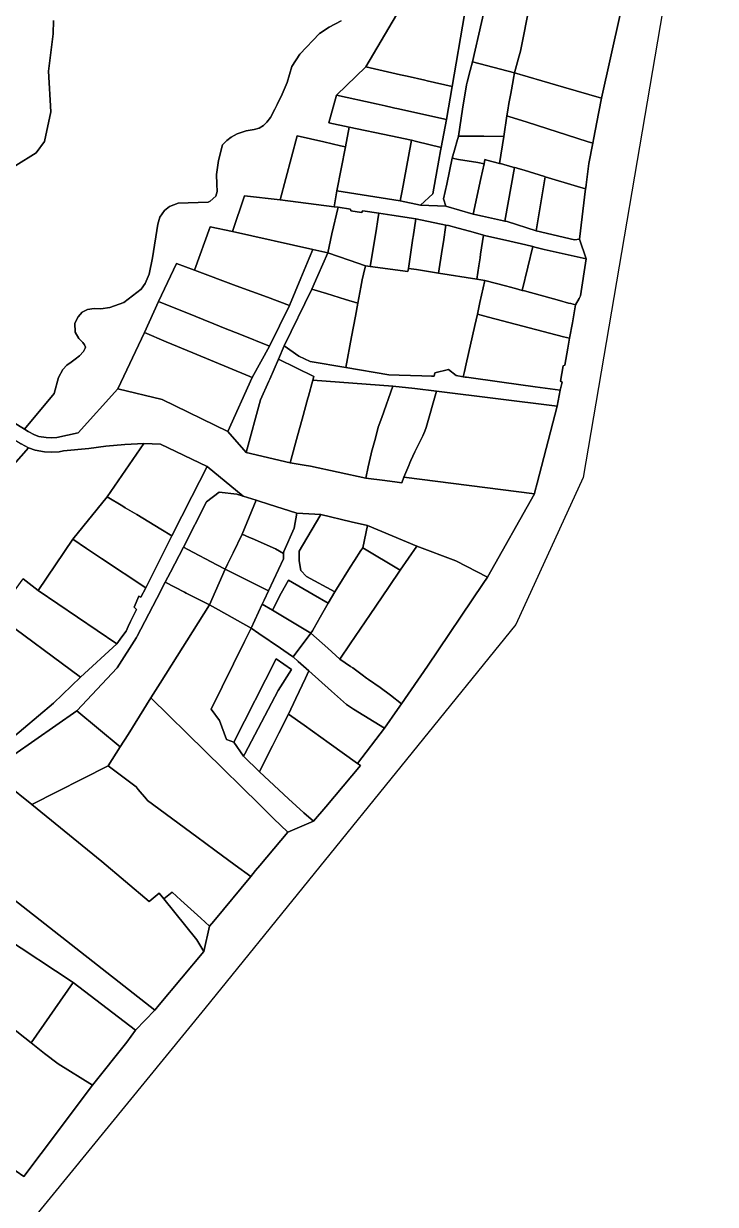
# Model space of a CAD drawing. Header units: inches. Extents: x 469561 to 471650, y 1000291 to 1003909.
# Drawn here: x 470915.9 to 471141.4, y 1002360.7 to 1002745.9 of the extents above; entities that cross this region are included whole.
import ezdxf

# ---------------------------------------------------------------- set-up
doc = ezdxf.new("R2010")
doc.units = ezdxf.units.IN
doc.header["$MEASUREMENT"] = 0
doc.layers.add('Gulele_10_08_New_Parcel', color=7, linetype='Continuous')

msp = doc.modelspace()

# ---------------------------------------------------------------- linework, layer by layer
at = {"layer": 'Gulele_10_08_New_Parcel'}
for points in [[(471081.2815, 1002964.1282), (471096.3129, 1002923.6488), (471134.4697, 1002873.3387), (471141.4073, 1002848.4728), (471128.3993, 1002774.7425), (471098.3364, 1002597.7896), (471076.3674, 1002549.7926), (470974.9051, 1002424.5955), (470645.0806, 1002020.6686)], [(471019.3766, 1002746.8027), (471015.4348, 1002744.7808), (471012.3846, 1002742.6643), (471005.9342, 1002735.9428), (471003.32, 1002731.8511), (471001.7522, 1002726.6554), (471000.1425, 1002722.8234), (470998.4913, 1002719.5499), (470997.7268, 1002717.9482), (470996.3242, 1002715.2582), (470995.1665, 1002713.7431), (470994.102, 1002712.6272), (470992.6794, 1002711.7727), (470990.9806, 1002711.3003), (470988.3738, 1002710.8833), (470985.5212, 1002709.9599), (470983.5707, 1002708.7913), (470982.121, 1002707.792), (470980.7431, 1002706.3251), (470979.3926, 1002701.2136), (470978.7226, 1002696.6681), (470978.8847, 1002693.5006), (470979.0135, 1002691.1518), (470978.4978, 1002689.595), (470976.7362, 1002687.9676), (470976.0766, 1002687.6857), (470966.2229, 1002687.3112), (470963.3929, 1002686.179), (470961.7527, 1002684.8836), (470960.233, 1002682.7482), (470959.6492, 1002680.4504), (470957.8431, 1002669.4382), (470956.8405, 1002664.1071), (470955.5283, 1002661.0863), (470954.1559, 1002659.229), (470948.576, 1002654.9121), (470943.9533, 1002653.2886), (470941.0569, 1002652.8766), (470938.8786, 1002652.9046), (470936.7413, 1002652.6072), (470934.9104, 1002651.7102), (470933.5951, 1002650.2437), (470932.5344, 1002648.1517), (470932.6911, 1002645.2246), (470933.9115, 1002643.1395), (470935.1676, 1002641.8566), (470935.6997, 1002641.1165), (470936.0293, 1002640.3676), (470935.9327, 1002640.0067), (470935.3818, 1002638.9165), (470934.0557, 1002637.4645), (470932.701, 1002636.4442), (470931.3125, 1002635.4306), (470929.9715, 1002634.4227), (470928.6766, 1002632.9945), (470927.2845, 1002630.4251), (470925.8176, 1002625.172), (470916.1711, 1002613.5819), (470898.8795, 1002624.1805)], [(470910.8793, 1002373.2793), (470915.9111, 1002369.7424), (470927.2152, 1002384.8016), (470929.0335, 1002387.224), (470938.3063, 1002399.5771), (470949.5565, 1002413.551), (470952.3649, 1002417.5359), (470958.6563, 1002424.0171), (470960.0293, 1002425.7793), (470974.576, 1002443.1846), (470976.4835, 1002451.4504), (470977.8375, 1002453.0877), (470989.892, 1002467.6642), (470991.458, 1002469.533), (470992.8742, 1002471.2229), (471001.9722, 1002482.0799), (471010.3987, 1002485.6463), (471014.3905, 1002490.4032), (471025.6794, 1002503.8559), (471024.6994, 1002504.5163), (471033.4993, 1002515.9793), (471037.8175, 1002522.1592), (471039.0893, 1002523.9793), (471047.5293, 1002536.2793), (471065.6893, 1002563.1793), (471067.0818, 1002565.3258), (471082.4021, 1002592.5079), (471082.5515, 1002593.0819), (471083.3067, 1002595.9832), (471089.8393, 1002621.0793), (471090.857, 1002626.2493), (471091.4126, 1002628.9583), (471090.9515, 1002629.21), (471091.8318, 1002634.2024), (471092.2929, 1002634.4122), (471093.3064, 1002640.0282), (471093.8842, 1002643.2296), (471094.802, 1002648.315), (471095.8465, 1002654.1026), (471096.9975, 1002656.2045), (471097.4697, 1002657.0667), (471099.272, 1002669.1491), (471097.0672, 1002675.562), (471099.0783, 1002691.9529), (471099.1209, 1002692.3002), (471099.2426, 1002693.2631), (471100.1293, 1002700.2793), (471101.4092, 1002706.8654), (471101.7518, 1002708.628), (471102.1893, 1002710.8793), (471103.4108, 1002717.1328), (471104.2793, 1002721.5793), (471110.354, 1002748.8497)], [(470925.5832, 1002746.9234), (470925.4691, 1002742.5837), (470923.9857, 1002730.3639), (470924.7844, 1002717.1163), (470922.6735, 1002707.409), (470919.9349, 1002703.7545), (470913.3167, 1002699.6432)], [(470913.3167, 1002699.6432), (470919.9349, 1002703.7545), (470922.6735, 1002707.409), (470924.7844, 1002717.1163), (470923.9857, 1002730.3639), (470925.4691, 1002742.5837), (470925.5832, 1002746.9234)], [(471037.4532, 1002748.7216), (471027.4193, 1002731.7977), (471017.8355, 1002722.5647), (471015.3633, 1002713.4736), (471021.9754, 1002712.0993), (471020.8589, 1002705.6664), (471019.2222, 1002706.0407), (471013.7651, 1002707.2885), (471005.0593, 1002709.2793), (470999.4595, 1002688.4215), (470987.8377, 1002689.7508), (470983.9477, 1002678.0808), (470976.6663, 1002679.5769), (470971.5794, 1002665.4132), (470965.6945, 1002667.6076), (470959.8096, 1002655.2393), (470955.2213, 1002645.0654), (470946.5436, 1002626.7125), (470933.6535, 1002612.4028), (470926.7151, 1002610.8491), (470924.7878, 1002610.7071), (470923.1912, 1002610.8243), (470920.8123, 1002611.2251), (470919.4129, 1002611.7631), (470917.3756, 1002612.8436), (470916.1711, 1002613.5819), (470925.8176, 1002625.172), (470927.2845, 1002630.4251), (470928.6766, 1002632.9945), (470929.9715, 1002634.4227), (470931.3125, 1002635.4306), (470932.701, 1002636.4442), (470934.0557, 1002637.4645), (470935.3818, 1002638.9165), (470935.9327, 1002640.0067), (470936.0293, 1002640.3676), (470935.6997, 1002641.1165), (470935.1676, 1002641.8566), (470933.9115, 1002643.1395), (470932.6911, 1002645.2246), (470932.5344, 1002648.1517), (470933.5951, 1002650.2437), (470934.9104, 1002651.7102), (470936.7413, 1002652.6072), (470938.8786, 1002652.9046), (470941.0569, 1002652.8766), (470943.9533, 1002653.2886), (470948.576, 1002654.9121), (470954.1559, 1002659.229), (470955.5283, 1002661.0863), (470956.8405, 1002664.1071), (470957.8431, 1002669.4382), (470959.6492, 1002680.4504), (470960.233, 1002682.7482), (470961.7527, 1002684.8836), (470963.3929, 1002686.179), (470966.2229, 1002687.3112), (470976.0766, 1002687.6857), (470976.7362, 1002687.9676), (470978.4978, 1002689.595), (470979.0135, 1002691.1518), (470978.8847, 1002693.5006), (470978.7226, 1002696.6681), (470979.3926, 1002701.2136), (470980.7431, 1002706.3251), (470982.121, 1002707.792), (470983.5707, 1002708.7913), (470985.5212, 1002709.9599), (470988.3738, 1002710.8833), (470990.9806, 1002711.3003), (470992.6794, 1002711.7727), (470994.102, 1002712.6272), (470995.1665, 1002713.7431), (470996.3242, 1002715.2582), (470997.7268, 1002717.9482), (470998.4913, 1002719.5499), (471000.1425, 1002722.8234), (471001.7522, 1002726.6554), (471003.32, 1002731.8511), (471005.9342, 1002735.9428), (471012.3846, 1002742.6643), (471015.4348, 1002744.7808), (471019.3766, 1002746.8027)], [(470898.8795, 1002624.1805), (470916.1711, 1002613.5819), (470917.3756, 1002612.8436), (470919.4129, 1002611.7631), (470920.8123, 1002611.2251), (470923.1912, 1002610.8243), (470924.7878, 1002610.7071), (470926.7151, 1002610.8491), (470933.6535, 1002612.4028), (470946.5436, 1002626.7125), (470961.0065, 1002623.2214), (470982.4515, 1002612.848), (470988.4259, 1002605.938), (471002.7493, 1002602.5793), (471007.3793, 1002601.8793), (471009.3921, 1002601.5323), (471027.453, 1002597.5471), (471033.6058, 1002596.7732), (471037.6382, 1002596.266), (471039.1277, 1002596.0786), (471039.8663, 1002597.9065), (471082.4021, 1002592.5079), (471067.0818, 1002565.3258), (471056.7626, 1002570.6697), (471044.0426, 1002575.4518), (471028.0163, 1002582.1866), (471022.6976, 1002583.3685), (471012.7674, 1002585.6942), (471004.946, 1002586.1713), (470995.6746, 1002589.112), (470992.3288, 1002590.1733), (470991.7257, 1002590.3646), (470987.409, 1002591.7337), (470975.6593, 1002601.3793), (470960.4452, 1002608.6887), (470955.0665, 1002608.9128), (470948.8641, 1002608.5437), (470942.6578, 1002608.035), (470937.1636, 1002607.3093), (470928.8468, 1002606.557), (470927.3989, 1002606.2325), (470924.7881, 1002606.0404), (470922.6327, 1002606.1984), (470919.5774, 1002606.7136), (470917.4802, 1002607.5199), (470915.0671, 1002608.8)], [(470910.264, 1002599.3153), (470917.4802, 1002607.5199), (470919.5774, 1002606.7136), (470922.6327, 1002606.1984), (470924.7881, 1002606.0404), (470927.3989, 1002606.2325), (470928.8468, 1002606.557), (470937.1636, 1002607.3093), (470942.6578, 1002608.035), (470948.8641, 1002608.5437), (470955.0665, 1002608.9128), (470943.0766, 1002591.5442), (470931.871, 1002577.6493), (470920.5534, 1002560.953), (470915.687, 1002564.7162)], [(470910.9166, 1002511.7606), (470925.5999, 1002524.1647), (470934.4483, 1002532.715), (470946.2141, 1002543.5844), (470947.9315, 1002545.8595), (470949.2765, 1002547.6413), (470949.9864, 1002549.1612), (470950.7595, 1002550.8164), (470952.6162, 1002554.7917), (470951.9389, 1002555.4877), (470953.3852, 1002559.0543), (470954.1189, 1002558.7186), (470955.6726, 1002561.8484), (470964.1914, 1002578.78), (470970.7493, 1002591.5793), (470975.6593, 1002601.3793), (470987.409, 1002591.7337), (470985.3687, 1002592.3809), (470979.6148, 1002592.9897), (470975.4855, 1002589.8429), (470967.9474, 1002575.079), (470963.7082, 1002566.8917), (470962.0079, 1002563.6079), (470959.2652, 1002558.3107), (470954.1153, 1002548.3646), (470952.8898, 1002545.9978), (470952.6162, 1002545.5688), (470946.3081, 1002535.6764), (470933.244, 1002521.6588), (470912.6597, 1002507.3033)]]:
    msp.add_lwpolyline(points, dxfattribs=at)
for points in [[(471045.2545, 1002686.6998), (471049.2793, 1002690.3793), (471051.2406, 1002701.3471), (471051.7738, 1002704.329), (471051.9775, 1002705.4683), (471053.7695, 1002714.6348), (471055.5405, 1002725.3953), (471059.6593, 1002748.8793), (471062.7243, 1002757.6299), (471063.2911, 1002759.2482), (471068.1217, 1002759.1522), (471062.266, 1002733.4464), (471061.4924, 1002730.5891), (471060.4652, 1002726.7948), (471060.2082, 1002725.9331), (471058.9748, 1002717.9875), (471057.6121, 1002709.2092), (471057.0939, 1002707.3447), (471056.5549, 1002705.4054), (471055.5946, 1002701.9502), (471053.8093, 1002693.5602), (471052.7731, 1002688.6716), (471053.5695, 1002686.3224)], [(471077.2333, 1002734.5655), (471075.8793, 1002729.7793), (471062.266, 1002733.4464), (471068.1217, 1002759.1522), (471075.3329, 1002759.009), (471081.9093, 1002757.5793), (471081.0034, 1002752.8427), (471080.8813, 1002752.2042), (471077.9056, 1002736.942)], [(471110.354, 1002748.8497), (471104.2793, 1002721.5793), (471091.9273, 1002725.1448), (471084.8793, 1002727.1793), (471075.8793, 1002729.7793), (471077.2333, 1002734.5655), (471077.9056, 1002736.942), (471080.8813, 1002752.2042), (471081.0034, 1002752.8427), (471081.9093, 1002757.5793), (471087.979, 1002755.7526), (471088.1853, 1002755.6905), (471089.2193, 1002755.3793), (471091.1893, 1002754.8793)], [(471027.4193, 1002731.7977), (471037.4532, 1002748.7216), (471039.8067, 1002754.1828), (471042.7742, 1002753.3901), (471043.9606, 1002753.0731), (471046.0165, 1002752.5239), (471050.2331, 1002751.3975), (471056.0401, 1002749.8461), (471059.6593, 1002748.8793), (471055.5405, 1002725.3953), (471047.4037, 1002727.2613), (471046.6835, 1002727.4202), (471040.8809, 1002728.7006), (471038.7093, 1002729.1798)], [(471017.8355, 1002722.5647), (471027.4193, 1002731.7977), (471038.7093, 1002729.1798), (471040.8809, 1002728.7006), (471046.6835, 1002727.4202), (471047.4037, 1002727.2613), (471055.5405, 1002725.3953), (471053.7695, 1002714.6348), (471052.1751, 1002714.9113), (471045.9647, 1002716.2954), (471037.5437, 1002718.1723), (471036.9449, 1002718.3057), (471036.0181, 1002718.5123), (471033.7112, 1002719.0264), (471030.8176, 1002719.6713)], [(471057.6121, 1002709.2092), (471058.9748, 1002717.9875), (471060.2082, 1002725.9331), (471060.4652, 1002726.7948), (471061.4924, 1002730.5891), (471062.266, 1002733.4464), (471075.8793, 1002729.7793), (471075.5785, 1002728.0897), (471075.4525, 1002727.3817), (471074.6884, 1002723.09), (471074.1117, 1002719.8509), (471073.7286, 1002717.6989), (471073.3924, 1002715.8103), (471072.3832, 1002709.1007), (471065.8687, 1002709.1486), (471062.711, 1002709.1717), (471062.0564, 1002709.1766), (471058.8996, 1002709.1997)], [(471073.3924, 1002715.8103), (471073.7286, 1002717.6989), (471074.1117, 1002719.8509), (471074.6884, 1002723.09), (471075.4525, 1002727.3817), (471075.5785, 1002728.0897), (471075.8793, 1002729.7793), (471084.8793, 1002727.1793), (471091.9273, 1002725.1448), (471104.2793, 1002721.5793), (471103.4108, 1002717.1328), (471102.1893, 1002710.8793), (471101.7518, 1002708.628), (471101.4092, 1002706.8654), (471099.6291, 1002707.4337), (471080.014, 1002713.6962), (471074.1042, 1002715.583)], [(471015.3633, 1002713.4736), (471017.8355, 1002722.5647), (471030.8176, 1002719.6713), (471033.7112, 1002719.0264), (471036.0181, 1002718.5123), (471036.9449, 1002718.3057), (471037.5437, 1002718.1723), (471045.9647, 1002716.2954), (471052.1751, 1002714.9113), (471053.7695, 1002714.6348), (471051.9775, 1002705.4683), (471043.9955, 1002707.4599), (471042.2793, 1002707.8793), (471035.561, 1002709.2756), (471021.9754, 1002712.0993)], [(471017.9986, 1002691.3355), (471020.8589, 1002705.6664), (471021.9754, 1002712.0993), (471035.561, 1002709.2756), (471042.2793, 1002707.8793), (471041.3021, 1002702.5361), (471039.2491, 1002691.3105), (471038.6656, 1002688.1199)], [(471071.0593, 1002700.2981), (471072.3832, 1002709.1007), (471073.3924, 1002715.8103), (471074.1042, 1002715.583), (471080.014, 1002713.6962), (471099.6291, 1002707.4337), (471101.4092, 1002706.8654), (471100.1293, 1002700.2793), (471099.2426, 1002693.2631), (471099.1209, 1002692.3002), (471099.0783, 1002691.9529), (471096.4367, 1002692.7413), (471085.966, 1002695.8662), (471085.6927, 1002695.9549), (471079.0534, 1002698.1101), (471077.1082, 1002698.6426), (471076.4252, 1002698.8295), (471075.9411, 1002698.962), (471075.4186, 1002699.105), (471071.351, 1002700.2183)], [(470999.4595, 1002688.4215), (471005.0593, 1002709.2793), (471013.7651, 1002707.2885), (471019.2222, 1002706.0407), (471020.8589, 1002705.6664), (471017.9986, 1002691.3355), (471017.1065, 1002686.1169)], [(471055.5946, 1002701.9502), (471056.5549, 1002705.4054), (471057.0939, 1002707.3447), (471057.6121, 1002709.2092), (471058.8996, 1002709.1997), (471062.0564, 1002709.1766), (471062.711, 1002709.1717), (471065.8687, 1002709.1486), (471072.3832, 1002709.1007), (471071.0593, 1002700.2981), (471066.8774, 1002701.3662), (471066.2815, 1002701.5184), (471065.9938, 1002700.1812), (471063.9497, 1002700.5289), (471057.7011, 1002701.5919)], [(471038.6656, 1002688.1199), (471039.2491, 1002691.3105), (471041.3021, 1002702.5361), (471042.2793, 1002707.8793), (471043.9955, 1002707.4599), (471051.9775, 1002705.4683), (471051.7738, 1002704.329), (471051.2406, 1002701.3471), (471049.2793, 1002690.3793), (471045.2545, 1002686.6998)], [(471052.7731, 1002688.6716), (471053.8093, 1002693.5602), (471055.5946, 1002701.9502), (471057.7011, 1002701.5919), (471063.9497, 1002700.5289), (471065.9938, 1002700.1812), (471064.9616, 1002695.3827), (471062.4421, 1002683.6705), (471053.5695, 1002686.3224)], [(471062.4421, 1002683.6705), (471064.9616, 1002695.3827), (471065.9938, 1002700.1812), (471066.2815, 1002701.5184), (471066.8774, 1002701.3662), (471071.0593, 1002700.2981), (471071.351, 1002700.2183), (471075.4186, 1002699.105), (471075.9411, 1002698.962), (471072.7363, 1002681.4739), (471072.3393, 1002681.5793), (471065.5002, 1002683.0243), (471062.9752, 1002683.5579)], [(471072.7363, 1002681.4739), (471075.9411, 1002698.962), (471076.4252, 1002698.8295), (471077.1082, 1002698.6426), (471079.0534, 1002698.1101), (471085.6927, 1002695.9549), (471085.966, 1002695.8662), (471082.9626, 1002678.3308), (471073.4693, 1002681.2793)], [(471082.9626, 1002678.3308), (471085.966, 1002695.8662), (471096.4367, 1002692.7413), (471099.0783, 1002691.9529), (471097.0672, 1002675.562), (471095.4535, 1002675.3942)], [(470983.9477, 1002678.0808), (470987.8377, 1002689.7508), (470999.4595, 1002688.4215), (471017.1065, 1002686.1169), (471018.3813, 1002685.9504), (471016.4041, 1002677.2778), (471014.9974, 1002671.1075), (471010.179, 1002672.1896)], [(471017.1065, 1002686.1169), (471017.9986, 1002691.3355), (471038.6656, 1002688.1199), (471045.2545, 1002686.6998), (471053.5695, 1002686.3224), (471062.4421, 1002683.6705), (471062.9752, 1002683.5579), (471065.5002, 1002683.0243), (471072.3393, 1002681.5793), (471072.7363, 1002681.4739), (471073.4693, 1002681.2793), (471082.9626, 1002678.3308), (471095.4535, 1002675.3942), (471097.0672, 1002675.562), (471099.272, 1002669.1491), (471085.6113, 1002672.2414), (471082.5593, 1002672.9793), (471081.9359, 1002673.1282), (471079.6293, 1002673.6793), (471074.4393, 1002674.8793), (471066.1293, 1002676.7793), (471065.8126, 1002676.8696), (471065.4462, 1002676.9741), (471061.2193, 1002678.1793), (471057.5924, 1002679.1282), (471054.3393, 1002679.9793), (471053.5553, 1002680.1461), (471043.7337, 1002682.2474), (471035.9495, 1002683.4343), (471031.7193, 1002684.0793), (471026.4592, 1002684.8172), (471026.0634, 1002684.3076), (471022.5839, 1002684.7691), (471022.4432, 1002685.3806), (471018.3813, 1002685.9504)], [(471014.9974, 1002671.1075), (471016.4041, 1002677.2778), (471018.3813, 1002685.9504), (471022.4432, 1002685.3806), (471022.5839, 1002684.7691), (471026.0634, 1002684.3076), (471026.4592, 1002684.8172), (471031.7193, 1002684.0793), (471031.3831, 1002682.0295), (471030.775, 1002678.3225), (471028.8591, 1002666.6423), (471027.2855, 1002666.8547), (471022.05, 1002668.6667)], [(471028.8591, 1002666.6423), (471030.775, 1002678.3225), (471031.3831, 1002682.0295), (471031.7193, 1002684.0793), (471035.9495, 1002683.4343), (471043.7337, 1002682.2474), (471042.8697, 1002676.3386), (471042.8021, 1002675.8765), (471041.352, 1002665.959), (471041.1059, 1002664.9889)], [(471041.352, 1002665.959), (471042.8021, 1002675.8765), (471042.8697, 1002676.3386), (471043.7337, 1002682.2474), (471053.5553, 1002680.1461), (471052.7212, 1002674.6773), (471052.3441, 1002672.2048), (471051.1649, 1002664.4739), (471043.9329, 1002665.6145)], [(470971.5794, 1002665.4132), (470976.6663, 1002679.5769), (470983.9477, 1002678.0808), (471010.179, 1002672.1896), (471008.9891, 1002669.3621), (471006.2308, 1002662.8077), (471002.5001, 1002653.9427), (470995.326, 1002656.604), (470985.1197, 1002660.3902)], [(471051.1649, 1002664.4739), (471052.3441, 1002672.2048), (471052.7212, 1002674.6773), (471053.5553, 1002680.1461), (471054.3393, 1002679.9793), (471057.5924, 1002679.1282), (471061.2193, 1002678.1793), (471065.4462, 1002676.9741), (471065.8126, 1002676.8696), (471064.8618, 1002670.6286), (471064.69, 1002669.5007), (471064.2803, 1002666.8114), (471063.6248, 1002662.5089)], [(471063.6248, 1002662.5089), (471064.2803, 1002666.8114), (471064.69, 1002669.5007), (471064.8618, 1002670.6286), (471065.8126, 1002676.8696), (471066.1293, 1002676.7793), (471074.4393, 1002674.8793), (471079.6293, 1002673.6793), (471081.9359, 1002673.1282), (471080.2981, 1002666.4184), (471078.4512, 1002658.8517), (471076.2261, 1002659.4592), (471074.1604, 1002660.0232), (471073.4526, 1002660.2164), (471066.2503, 1002662.0948)], [(470982.4515, 1002612.848), (470990.431, 1002630.403), (470996.0167, 1002640.6767), (471002.5001, 1002653.9427), (471006.2308, 1002662.8077), (471008.9891, 1002669.3621), (471010.179, 1002672.1896), (471014.9974, 1002671.1075), (471011.773, 1002663.7444), (471009.8172, 1002659.2782), (471000.7918, 1002640.7604), (470998.9993, 1002636.3793), (470996.0896, 1002629.8855), (470995.7944, 1002629.2266), (470993.0593, 1002623.1793), (470988.4259, 1002605.938)], [(471009.8172, 1002659.2782), (471011.773, 1002663.7444), (471014.9974, 1002671.1075), (471022.05, 1002668.6667), (471027.2855, 1002666.8547), (471026.6293, 1002664.1793), (471026.2493, 1002662.2793), (471025.8191, 1002659.9505), (471025.1593, 1002656.3793), (471024.8406, 1002654.6567), (471020.7853, 1002655.9042), (471014.611, 1002657.8035)], [(471078.4512, 1002658.8517), (471080.2981, 1002666.4184), (471081.9359, 1002673.1282), (471082.5593, 1002672.9793), (471085.6113, 1002672.2414), (471099.272, 1002669.1491), (471097.4697, 1002657.0667), (471096.9975, 1002656.2045), (471095.8465, 1002654.1026), (471094.2758, 1002654.5314), (471093.5329, 1002654.7342), (471090.6056, 1002655.5334), (471079.1773, 1002658.6535)], [(470959.8096, 1002655.2393), (470965.6945, 1002667.6076), (470971.5794, 1002665.4132), (470985.1197, 1002660.3902), (470995.326, 1002656.604), (471002.5001, 1002653.9427), (470996.0167, 1002640.6767), (470986.3334, 1002644.5714), (470981.6148, 1002646.4692), (470977.8435, 1002647.986), (470974.433, 1002649.3577), (470972.0333, 1002650.3229)], [(471020.9393, 1002633.6793), (471022.8093, 1002643.6793), (471024.0686, 1002650.4845), (471024.8406, 1002654.6567), (471025.1593, 1002656.3793), (471025.8191, 1002659.9505), (471026.2493, 1002662.2793), (471026.6293, 1002664.1793), (471027.2855, 1002666.8547), (471028.8591, 1002666.6423), (471041.1059, 1002664.9889), (471041.352, 1002665.959), (471043.9329, 1002665.6145), (471051.1649, 1002664.4739), (471063.6248, 1002662.5089), (471066.2503, 1002662.0948), (471064.6322, 1002654.8578), (471063.7971, 1002651.1229), (471062.9648, 1002647.4003), (471060.1716, 1002634.9079), (471059.6039, 1002632.3689), (471059.226, 1002630.6788), (471056.8793, 1002631.0793), (471054.4393, 1002633.0793), (471049.9693, 1002631.9793), (471049.7193, 1002630.8793), (471048.8756, 1002630.9056), (471045.7274, 1002631.0035), (471038.3075, 1002631.2345), (471034.9076, 1002631.3403)], [(471063.7971, 1002651.1229), (471064.6322, 1002654.8578), (471066.2503, 1002662.0948), (471073.4526, 1002660.2164), (471074.1604, 1002660.0232), (471076.2261, 1002659.4592), (471078.4512, 1002658.8517), (471079.1773, 1002658.6535), (471090.6056, 1002655.5334), (471093.5329, 1002654.7342), (471094.2758, 1002654.5314), (471095.8465, 1002654.1026), (471094.802, 1002648.315), (471093.8842, 1002643.2296), (471091.8965, 1002643.7511), (471067.4864, 1002650.155)], [(471000.7918, 1002640.7604), (471009.8172, 1002659.2782), (471014.611, 1002657.8035), (471020.7853, 1002655.9042), (471024.8406, 1002654.6567), (471024.0686, 1002650.4845), (471022.8093, 1002643.6793), (471020.9393, 1002633.6793), (471009.2793, 1002635.6345), (471005.5976, 1002637.3731)], [(470955.2213, 1002645.0654), (470959.8096, 1002655.2393), (470972.0333, 1002650.3229), (470974.433, 1002649.3577), (470977.8435, 1002647.986), (470981.6148, 1002646.4692), (470986.3334, 1002644.5714), (470996.0167, 1002640.6767), (470990.431, 1002630.403), (470989.599, 1002630.7495), (470971.0183, 1002638.487), (470962.3497, 1002642.0969)], [(471059.226, 1002630.6788), (471059.6039, 1002632.3689), (471060.1716, 1002634.9079), (471062.9648, 1002647.4003), (471063.7971, 1002651.1229), (471067.4864, 1002650.155), (471091.8965, 1002643.7511), (471093.8842, 1002643.2296), (471093.3064, 1002640.0282), (471092.2929, 1002634.4122), (471091.8318, 1002634.2024), (471090.9515, 1002629.21), (471091.4126, 1002628.9583), (471090.857, 1002626.2493), (471082.6534, 1002627.3934), (471071.7973, 1002628.9074), (471060.228, 1002630.5209), (471059.8093, 1002630.5793)], [(470946.5436, 1002626.7125), (470955.2213, 1002645.0654), (470962.3497, 1002642.0969), (470971.0183, 1002638.487), (470989.599, 1002630.7495), (470990.431, 1002630.403), (470982.4515, 1002612.848), (470961.0065, 1002623.2214)], [(470998.9993, 1002636.3793), (471000.7918, 1002640.7604), (471005.5976, 1002637.3731), (471009.2793, 1002635.6345), (471020.9393, 1002633.6793), (471034.9076, 1002631.3403), (471038.3075, 1002631.2345), (471045.7274, 1002631.0035), (471048.8756, 1002630.9056), (471049.7193, 1002630.8793), (471049.9693, 1002631.9793), (471054.4393, 1002633.0793), (471056.8793, 1002631.0793), (471059.226, 1002630.6788), (471059.8093, 1002630.5793), (471060.228, 1002630.5209), (471071.7973, 1002628.9074), (471082.6534, 1002627.3934), (471090.857, 1002626.2493), (471089.8393, 1002621.0793), (471050.4948, 1002626.0089), (471043.4007, 1002626.7909), (471036.2493, 1002627.5793), (471010.1711, 1002629.5781), (471010.4993, 1002630.7793)], [(470988.4259, 1002605.938), (470993.0593, 1002623.1793), (470995.7944, 1002629.2266), (470996.0896, 1002629.8855), (470998.9993, 1002636.3793), (471010.4993, 1002630.7793), (471010.1711, 1002629.5781), (471008.7392, 1002624.3375), (471008.5593, 1002623.6793), (471006.6753, 1002616.8635), (471005.1593, 1002611.3793), (471002.7493, 1002602.5793)], [(471002.7493, 1002602.5793), (471005.1593, 1002611.3793), (471006.6753, 1002616.8635), (471008.5593, 1002623.6793), (471008.7392, 1002624.3375), (471010.1711, 1002629.5781), (471036.2493, 1002627.5793), (471032.6498, 1002617.4249), (471031.4993, 1002614.1793), (471030.553, 1002610.6562), (471029.3138, 1002606.0428), (471029.1893, 1002605.5793), (471028.2493, 1002601.2793), (471027.453, 1002597.5471), (471009.3921, 1002601.5323), (471007.3793, 1002601.8793)], [(471027.453, 1002597.5471), (471028.2493, 1002601.2793), (471029.1893, 1002605.5793), (471029.3138, 1002606.0428), (471030.553, 1002610.6562), (471031.4993, 1002614.1793), (471032.6498, 1002617.4249), (471036.2493, 1002627.5793), (471043.4007, 1002626.7909), (471050.4948, 1002626.0089), (471047.0587, 1002614.1649), (471046.7035, 1002612.9406), (471045.986, 1002611.4454), (471043.4616, 1002606.1846), (471042.1278, 1002603.405), (471041.7756, 1002602.5488), (471041.4435, 1002601.7413), (471039.8663, 1002597.9065), (471039.1277, 1002596.0786), (471037.6382, 1002596.266), (471033.6058, 1002596.7732)], [(471039.8663, 1002597.9065), (471041.4435, 1002601.7413), (471041.7756, 1002602.5488), (471042.1278, 1002603.405), (471043.4616, 1002606.1846), (471045.986, 1002611.4454), (471046.7035, 1002612.9406), (471047.0587, 1002614.1649), (471050.4948, 1002626.0089), (471089.8393, 1002621.0793), (471083.3067, 1002595.9832), (471082.5515, 1002593.0819), (471082.4021, 1002592.5079)], [(470874.2884, 1002570.1056), (470879.1984, 1002577.2171), (470883.2206, 1002579.9008), (470889.6106, 1002581.0428), (470893.148, 1002582.6417), (470895.7724, 1002586.6388), (470897.8263, 1002590.8643), (470902.1624, 1002596.0034), (470912.8246, 1002610.1745), (470915.0671, 1002608.8), (470917.4802, 1002607.5199), (470910.264, 1002599.3153), (470905.5856, 1002593.0342), (470901.706, 1002588.3518), (470900.2226, 1002584.6973), (470899.0815, 1002581.7281), (470897.3699, 1002579.1014), (470893.9467, 1002577.8451), (470890.5235, 1002576.8173), (470887.3285, 1002576.5889), (470883.563, 1002576.1321), (470880.8244, 1002574.6475), (470877.3981, 1002570.127), (470876.6229, 1002566.8289)], [(470943.0766, 1002591.5442), (470955.0665, 1002608.9128), (470960.4452, 1002608.6887), (470975.6593, 1002601.3793), (470970.7493, 1002591.5793), (470964.1914, 1002578.78), (470960.5538, 1002580.979), (470952.7474, 1002585.6981), (470949.0009, 1002587.9629), (470948.1787, 1002588.4599)], [(470982.3886, 1002569.5777), (470981.5538, 1002567.8634), (470978.8781, 1002569.2823), (470969.4079, 1002574.3044), (470967.9474, 1002575.079), (470975.4855, 1002589.8429), (470979.6148, 1002592.9897), (470985.3687, 1002592.3809), (470987.409, 1002591.7337), (470991.7257, 1002590.3646), (470987.1395, 1002579.334), (470984.1405, 1002573.1753)], [(470931.871, 1002577.6493), (470943.0766, 1002591.5442), (470948.1787, 1002588.4599), (470949.0009, 1002587.9629), (470952.7474, 1002585.6981), (470960.5538, 1002580.979), (470964.1914, 1002578.78), (470955.6726, 1002561.8484), (470941.2447, 1002571.4265), (470936.3477, 1002574.6774)], [(470987.1395, 1002579.334), (470991.7257, 1002590.3646), (470992.3288, 1002590.1733), (470995.6746, 1002589.112), (471004.946, 1002586.1713), (471004.096, 1002581.2291), (471000.67, 1002573.6472), (471000.6385, 1002572.9744), (470997.965, 1002574.4961), (470990.3577, 1002577.8958), (470989.491, 1002578.2831)], [(470993.6862, 1002556.4805), (470994.2772, 1002557.7531), (470995.6976, 1002560.8113), (471000.5593, 1002571.2793), (471000.6385, 1002572.9744), (471000.67, 1002573.6472), (471004.096, 1002581.2291), (471004.946, 1002586.1713), (471012.7674, 1002585.6942), (471006.812, 1002575.6276), (471005.6931, 1002573.7363), (471005.7195, 1002570.6697), (471006.2723, 1002567.4449), (471008.115, 1002565.5101), (471017.3579, 1002560.5406), (471015.1831, 1002556.8431), (471010.2882, 1002559.6766), (471002.2009, 1002564.2726), (470999.8025, 1002560.0523), (470997.0346, 1002554.4783)], [(471005.6931, 1002573.7363), (471006.812, 1002575.6276), (471012.7674, 1002585.6942), (471022.6976, 1002583.3685), (471028.0163, 1002582.1866), (471026.4093, 1002574.8793), (471025.8484, 1002574.0078), (471023.7417, 1002570.7346), (471022.3613, 1002568.5897), (471017.8695, 1002561.3636), (471017.3579, 1002560.5406), (471008.115, 1002565.5101), (471006.2723, 1002567.4449), (471005.7195, 1002570.6697)], [(471026.4093, 1002574.8793), (471028.0163, 1002582.1866), (471044.0426, 1002575.4518), (471038.6589, 1002567.5346)], [(470920.5534, 1002560.953), (470931.871, 1002577.6493), (470936.3477, 1002574.6774), (470941.2447, 1002571.4265), (470955.6726, 1002561.8484), (470954.1189, 1002558.7186), (470953.3852, 1002559.0543), (470951.9389, 1002555.4877), (470952.6162, 1002554.7917), (470950.7595, 1002550.8164), (470949.9864, 1002549.1612), (470949.2765, 1002547.6413), (470947.9315, 1002545.8595), (470946.2141, 1002543.5844)], [(470981.5538, 1002567.8634), (470982.3886, 1002569.5777), (470984.1405, 1002573.1753), (470987.1395, 1002579.334), (470989.491, 1002578.2831), (470990.3577, 1002577.8958), (470997.965, 1002574.4961), (471000.6385, 1002572.9744), (471000.5593, 1002571.2793), (470995.6976, 1002560.8113)], [(470962.0079, 1002563.6079), (470963.7082, 1002566.8917), (470967.9474, 1002575.079), (470969.4079, 1002574.3044), (470978.8781, 1002569.2823), (470981.5538, 1002567.8634), (470976.4761, 1002556.2353), (470969.9982, 1002559.5363), (470968.8637, 1002560.1144), (470968.3268, 1002560.388)], [(471009.4836, 1002547.0341), (471010.0293, 1002547.7793), (471010.5538, 1002548.7143), (471012.537, 1002552.2497), (471015.1831, 1002556.8431), (471017.3579, 1002560.5406), (471017.8695, 1002561.3636), (471022.3613, 1002568.5897), (471023.7417, 1002570.7346), (471025.8484, 1002574.0078), (471026.4093, 1002574.8793), (471038.6589, 1002567.5346), (471035.0488, 1002562.2256), (471030.6818, 1002555.8036), (471028.8299, 1002553.0802), (471022.3398, 1002543.5359), (471018.9693, 1002538.5793), (471015.0426, 1002542.0793)], [(471018.9693, 1002538.5793), (471022.3398, 1002543.5359), (471028.8299, 1002553.0802), (471030.6818, 1002555.8036), (471035.0488, 1002562.2256), (471038.6589, 1002567.5346), (471044.0426, 1002575.4518), (471056.7626, 1002570.6697), (471067.0818, 1002565.3258), (471065.6893, 1002563.1793), (471047.5293, 1002536.2793), (471039.0893, 1002523.9793), (471035.4344, 1002526.7625), (471032.1293, 1002529.2793), (471028.3093, 1002531.8793), (471027.6843, 1002532.3405), (471026.2079, 1002533.4299), (471023.1593, 1002535.6793), (471022.4327, 1002536.1822)], [(470976.4761, 1002556.2353), (470981.5538, 1002567.8634), (470995.6976, 1002560.8113), (470994.2772, 1002557.7531), (470993.6862, 1002556.4805), (470990.0321, 1002548.6128), (470979.4066, 1002554.5875)], [(470906.9947, 1002552.885), (470915.687, 1002564.7162), (470920.5534, 1002560.953), (470946.2141, 1002543.5844), (470934.4483, 1002532.715)], [(470933.244, 1002521.6588), (470946.3081, 1002535.6764), (470952.6162, 1002545.5688), (470952.8898, 1002545.9978), (470954.1153, 1002548.3646), (470959.2652, 1002558.3107), (470962.0079, 1002563.6079), (470968.3268, 1002560.388), (470968.8637, 1002560.1144), (470969.9982, 1002559.5363), (470976.4761, 1002556.2353), (470960.4266, 1002530.729), (470957.3901, 1002525.9034), (470949.8976, 1002513.9961), (470947.316, 1002509.8934)], [(470997.0346, 1002554.4783), (470999.8025, 1002560.0523), (471002.2009, 1002564.2726), (471010.2882, 1002559.6766), (471015.1831, 1002556.8431), (471012.537, 1002552.2497), (471010.5538, 1002548.7143), (471010.0293, 1002547.7793), (471009.4836, 1002547.0341), (470997.5031, 1002554.1981)], [(470957.3901, 1002525.9034), (470960.4266, 1002530.729), (470976.4761, 1002556.2353), (470979.4066, 1002554.5875), (470990.0321, 1002548.6128), (470987.9011, 1002544.283), (470977.0285, 1002522.1914), (470979.7535, 1002518.4992), (470982.0173, 1002512.2894), (470984.4488, 1002511.4503), (470987.5303, 1002506.835), (470992.7284, 1002501.7523), (471002.2632, 1002492.9919), (471007.2474, 1002488.4125), (471010.3987, 1002485.6463), (471001.9722, 1002482.0799), (470997.3734, 1002486.5902), (470992.717, 1002491.157)], [(470990.0321, 1002548.6128), (470993.6862, 1002556.4805), (470997.0346, 1002554.4783), (470997.5031, 1002554.1981), (471009.4836, 1002547.0341), (471003.7846, 1002539.2515), (471003.2407, 1002539.6218), (470999.5748, 1002542.1171), (470992.5393, 1002546.9061)], [(470890.5225, 1002527.7846), (470906.9947, 1002552.885), (470934.4483, 1002532.715), (470925.5999, 1002524.1647), (470910.9166, 1002511.7606)], [(470977.0285, 1002522.1914), (470987.9011, 1002544.283), (470990.0321, 1002548.6128), (470992.5393, 1002546.9061), (470999.5748, 1002542.1171), (471003.2407, 1002539.6218), (471003.7846, 1002539.2515), (471005.3994, 1002537.8041), (471008.8385, 1002534.7217), (471007.7309, 1002532.3657), (471004.576, 1002525.655), (471002.2183, 1002520.6401), (470999.0656, 1002514.3652), (470997.0007, 1002510.2555), (470994.1001, 1002504.4825), (470992.7284, 1002501.7523), (470987.5303, 1002506.835), (470987.9412, 1002507.6134), (470998.8704, 1002528.3173), (470998.8802, 1002528.3327), (471003.2093, 1002535.1563), (470998.2205, 1002538.6808), (470984.4488, 1002511.4503), (470982.0173, 1002512.2894), (470979.7535, 1002518.4992)], [(471003.7846, 1002539.2515), (471009.4836, 1002547.0341), (471015.0426, 1002542.0793), (471018.9693, 1002538.5793), (471022.4327, 1002536.1822), (471023.1593, 1002535.6793), (471026.2079, 1002533.4299), (471027.6843, 1002532.3405), (471028.3093, 1002531.8793), (471032.1293, 1002529.2793), (471035.4344, 1002526.7625), (471039.0893, 1002523.9793), (471037.8175, 1002522.1592), (471033.4993, 1002515.9793), (471023.4366, 1002522.2614), (471021.1423, 1002523.6937), (471016.2493, 1002528.0793), (471008.8385, 1002534.7217), (471005.3994, 1002537.8041)], [(470984.4488, 1002511.4503), (470998.2205, 1002538.6808), (471003.2093, 1002535.1563), (470998.8802, 1002528.3327), (470998.8704, 1002528.3173), (470987.9412, 1002507.6134), (470987.5303, 1002506.835)], [(471002.2183, 1002520.6401), (471004.576, 1002525.655), (471007.7309, 1002532.3657), (471008.8385, 1002534.7217), (471016.2493, 1002528.0793), (471021.1423, 1002523.6937), (471023.4366, 1002522.2614), (471033.4993, 1002515.9793), (471024.6994, 1002504.5163), (471015.4615, 1002511.1419), (471007.2913, 1002517.0016)], [(470943.4379, 1002503.7302), (470947.316, 1002509.8934), (470949.8976, 1002513.9961), (470957.3901, 1002525.9034), (470992.717, 1002491.157), (470997.3734, 1002486.5902), (471001.9722, 1002482.0799), (470992.8742, 1002471.2229), (470991.458, 1002469.533), (470989.892, 1002467.6642), (470984.8726, 1002471.3608), (470978.231, 1002476.2521), (470972.3095, 1002480.613), (470956.2741, 1002492.4225), (470955.921, 1002492.8462), (470953.2554, 1002496.0451), (470952.5837, 1002496.8511)], [(470906.8527, 1002500.4929), (470912.6597, 1002507.3033), (470933.244, 1002521.6588), (470947.316, 1002509.8934), (470943.4379, 1002503.7302), (470918.5038, 1002491.0917), (470910.1735, 1002497.8422), (470907.9085, 1002499.6501)], [(470992.7284, 1002501.7523), (470994.1001, 1002504.4825), (470997.0007, 1002510.2555), (470999.0656, 1002514.3652), (471002.2183, 1002520.6401), (471007.2913, 1002517.0016), (471015.4615, 1002511.1419), (471024.6994, 1002504.5163), (471025.6794, 1002503.8559), (471014.3905, 1002490.4032), (471010.3987, 1002485.6463), (471007.2474, 1002488.4125), (471002.2632, 1002492.9919)], [(470918.5038, 1002491.0917), (470943.4379, 1002503.7302), (470952.5837, 1002496.8511), (470953.2554, 1002496.0451), (470955.921, 1002492.8462), (470956.2741, 1002492.4225), (470972.3095, 1002480.613), (470978.231, 1002476.2521), (470984.8726, 1002471.3608), (470989.892, 1002467.6642), (470977.8375, 1002453.0877), (470976.4835, 1002451.4504), (470973.6501, 1002454.023), (470971.5073, 1002455.9687), (470967.1231, 1002459.9495), (470964.2839, 1002462.5274), (470961.5295, 1002460.372), (470960.0287, 1002462.2337), (470956.7587, 1002459.4644), (470941.3557, 1002472.5375), (470932.0171, 1002480.1198), (470927.8764, 1002483.4818)], [(470893.5699, 1002475.0732), (470905.3668, 1002491.2507), (470906.4772, 1002492.7734), (470907.3571, 1002493.98), (470910.1735, 1002497.8422), (470918.5038, 1002491.0917), (470927.8764, 1002483.4818), (470932.0171, 1002480.1198), (470941.3557, 1002472.5375), (470956.7587, 1002459.4644), (470960.0287, 1002462.2337), (470961.5295, 1002460.372), (470972.3751, 1002446.9189), (470974.576, 1002443.1846), (470960.0293, 1002425.7793), (470958.6563, 1002424.0171), (470896.9289, 1002472.4383)], [(470882.587, 1002475.7181), (470886.2278, 1002480.5156), (470888.7211, 1002478.2878), (470893.5699, 1002475.0732), (470896.9289, 1002472.4383), (470958.6563, 1002424.0171), (470952.3649, 1002417.5359), (470932.01, 1002433.0614), (470909.2862, 1002447.9994), (470905.4539, 1002453.7903), (470897.982, 1002460.1216), (470895.1221, 1002462.545), (470893.9919, 1002463.5027), (470886.4876, 1002472.0647)], [(470961.5295, 1002460.372), (470964.2839, 1002462.5274), (470967.1231, 1002459.9495), (470971.5073, 1002455.9687), (470973.6501, 1002454.023), (470976.4835, 1002451.4504), (470974.576, 1002443.1846), (470972.3751, 1002446.9189)], [(470897.9454, 1002429.3268), (470898.9936, 1002434.1104), (470899.4401, 1002434.7129), (470906.0995, 1002443.6992), (470909.2862, 1002447.9994), (470932.01, 1002433.0614), (470918.3097, 1002413.3109)], [(470918.3097, 1002413.3109), (470932.01, 1002433.0614), (470952.3649, 1002417.5359), (470949.5565, 1002413.551), (470938.3063, 1002399.5771), (470927.07, 1002406.4589), (470922.6439, 1002409.9209)], [(470867.801, 1002401.6121), (470893.1452, 1002423.9978), (470897.9454, 1002429.3268), (470918.3097, 1002413.3109), (470922.6439, 1002409.9209), (470927.07, 1002406.4589), (470938.3063, 1002399.5771), (470929.0335, 1002387.224), (470927.2152, 1002384.8016), (470915.9111, 1002369.7424), (470910.8793, 1002373.2793), (470900.971, 1002379.796), (470888.0547, 1002388.2912)]]:
    msp.add_lwpolyline(points, close=True, dxfattribs=at)

doc.saveas('drawing.dxf')
